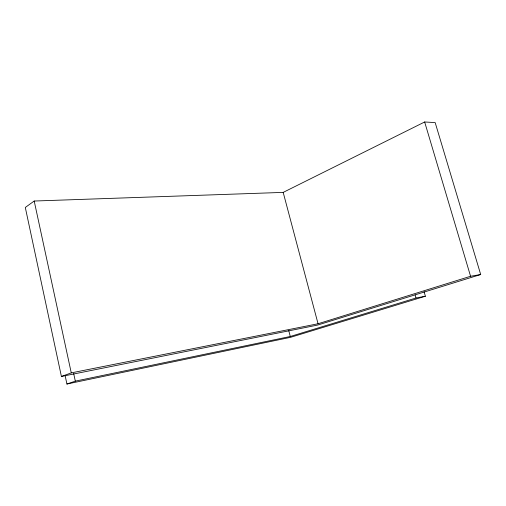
<?xml version="1.0" encoding="UTF-8"?>
<svg xmlns="http://www.w3.org/2000/svg" width="506" height="506" viewBox="0 0 506 506"><rect width="100%" height="100%" fill="white"/><g stroke="black" fill="none" stroke-linecap="round" stroke-linejoin="round"><path stroke-width="0.76" d="M34.199 201.034L25.3 207.46L61.409 376.458L317.578 325.067L480.7 274.524L435.173 122.591L424.66 121.978L283.189 192.394L34.199 201.034L71.27 372.89L61.409 376.458M65.103 375.528L66.925 384.022L75.318 381.138L290.286 336.484L415.995 298.015L425.382 296.231L424.072 291.684M71.27 372.89L318.053 323.758L470.574 276.27L480.7 274.524M425.382 296.231L290.514 337.338L66.925 384.022M424.66 121.978L470.574 276.27M415.122 294.979L415.995 298.015M283.189 192.394L318.053 323.758M288.698 330.367L290.286 336.484M73.648 373.428L75.318 381.138"/></g></svg>
